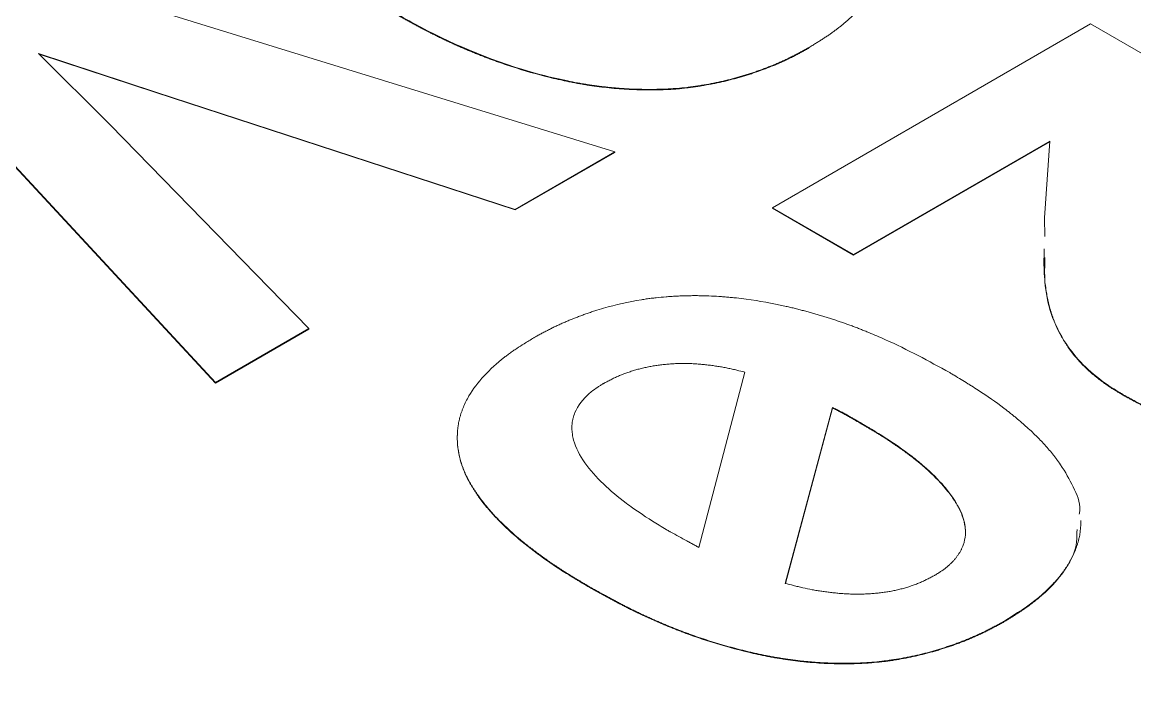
# Model space of a CAD drawing. Header units: millimetres. Extents: x -37 to 256, y 6 to 200.
# Drawn here: x 213.837 to 215.161, y 198.401 to 199.194 of the extents above; entities that cross this region are included whole.
import ezdxf

# ---------------------------------------------------------------- set-up
doc = ezdxf.new("R2010")
doc.units = ezdxf.units.MM

msp = doc.modelspace()

# ---------------------------------------------------------------- linework, layer by layer
at = {"color": 7, "linetype": 'Continuous', "lineweight": 15}
for p, q in [((213.8175, 199.263), (214.5419, 199.0395)), ((214.7295, 198.9731), (215.108, 199.1916)), ((215.108, 199.1916), (215.1857, 199.1468)), ((214.0667, 198.7651), (213.679, 199.1831)), ((214.0667, 198.7645), (213.679, 199.1825)), ((213.9956, 199.1105), (213.8559, 199.1565)), ((213.8559, 199.1565), (213.9411, 199.0718)), ((213.9956, 199.1099), (213.8568, 199.1556)), ((214.7731, 199.1637), (214.7731, 199.1631)), ((214.4233, 198.9711), (213.9956, 199.1105)), ((213.9956, 199.1099), (213.9956, 199.1105)), ((214.4233, 198.9704), (213.9956, 199.1099)), ((213.9411, 199.0718), (214.1779, 198.8294)), ((215.0597, 199.0521), (214.8261, 198.9173)), ((215.0597, 199.0515), (214.8261, 198.9167)), ((215.0534, 198.9612), (215.0597, 199.0521)), ((214.5419, 199.0395), (214.4233, 198.9711)), ((214.5419, 199.0389), (214.4233, 198.9704)), ((214.5419, 199.0389), (214.5419, 199.0395)), ((214.4233, 198.9704), (214.4233, 198.9711)), ((214.8261, 198.9173), (214.7295, 198.9731)), ((214.7295, 198.9731), (214.7295, 198.9725)), ((214.8261, 198.9167), (214.7295, 198.9725)), ((215.0535, 198.9388), (215.0534, 198.9612)), ((214.8261, 198.9167), (214.8261, 198.9173)), ((214.1779, 198.8294), (214.0667, 198.7651)), ((214.1779, 198.8288), (214.0667, 198.7645)), ((214.1779, 198.8288), (214.1779, 198.8294)), ((214.6967, 198.7775), (214.6417, 198.569)), ((214.0667, 198.7651), (214.0667, 198.7645)), ((214.5281, 198.7638), (214.5281, 198.7632)), ((214.7447, 198.5262), (214.8011, 198.7354)), ((214.7449, 198.5261), (214.8011, 198.7348)), ((214.8011, 198.7348), (214.8011, 198.7354)), ((214.5105, 198.5223), (214.5105, 198.5229)), ((215.005, 198.4811), (215.005, 198.4805))]:
    msp.add_line(p, q, dxfattribs=at)
for points, knots in [([(215.1016, 200.2049), (214.9741, 200.2005), (214.7798, 200.1938), (214.4849, 200.1489), (214.2129, 200.0912), (213.9106, 199.9971), (213.6224, 199.8746), (213.3567, 199.7221), (213.1247, 199.5413), (212.9331, 199.3331), (212.7966, 199.0969), (212.723, 198.8963), (212.7257, 198.7766), (212.7264, 198.7466)], [0, 0, 0, 0, 0.104885, 0.159817, 0.250038, 0.342087, 0.43934, 0.539328, 0.641473, 0.745565, 0.852112, 0.962807, 1, 1, 1, 1]), ([(213.5888, 197.9083), (213.4467, 198.0053), (213.1563, 198.2034), (212.9293, 198.5794), (212.892, 198.9731), (213.0534, 199.3512), (213.3921, 199.688), (213.8925, 199.9563), (214.5081, 200.1358), (214.9555, 200.162), (215.1743, 200.1747)], [0, 0, 0, 0, 0.122291, 0.25, 0.377709, 0.5, 0.622291, 0.75, 0.877709, 1, 1, 1, 1]), ([(214.7085, 199.4594), (214.7089, 199.4592), (214.7106, 199.4582), (214.7179, 199.4538), (214.747, 199.4363), (214.8062, 199.3947), (214.849, 199.3452), (214.866, 199.2931), (214.8656, 199.2695), (214.8586, 199.2504), (214.8578, 199.2482), (214.8567, 199.2455), (214.8557, 199.2434), (214.8547, 199.2413), (214.8537, 199.2391), (214.8526, 199.237), (214.8511, 199.2344), (214.8499, 199.2323), (214.8486, 199.2302), (214.8473, 199.2281), (214.846, 199.2261), (214.8442, 199.2235), (214.8427, 199.2215), (214.8408, 199.2189), (214.8392, 199.2169), (214.8376, 199.2149), (214.8359, 199.213), (214.8341, 199.211), (214.8319, 199.2085), (214.8301, 199.2066), (214.8277, 199.2042), (214.8258, 199.2023), (214.8233, 199.1999), (214.8213, 199.1981), (214.8187, 199.1957), (214.8166, 199.1939), (214.8139, 199.1916), (214.8117, 199.1898), (214.8089, 199.1876), (214.8066, 199.1858), (214.8037, 199.1836), (214.8013, 199.1819), (214.7983, 199.1797), (214.7958, 199.178), (214.7927, 199.176), (214.7895, 199.1739), (214.7863, 199.1718), (214.7831, 199.1698), (214.7805, 199.1682), (214.7769, 199.166), (214.7747, 199.1646), (214.7731, 199.1637)], [0, 0, 0, 0, 0.002575, 0.012876, 0.05408, 0.21932, 0.493122, 0.532568, 0.692465, 0.697393, 0.707247, 0.712175, 0.722029, 0.726957, 0.731884, 0.741739, 0.746666, 0.756521, 0.761448, 0.766375, 0.77623, 0.781158, 0.791013, 0.79594, 0.805795, 0.810722, 0.815649, 0.825504, 0.830431, 0.840286, 0.845213, 0.855068, 0.859995, 0.86985, 0.874777, 0.884632, 0.889559, 0.899414, 0.904341, 0.914196, 0.919123, 0.928978, 0.933905, 0.94376, 0.948687, 0.958542, 0.968397, 0.973324, 0.983178, 0.988105, 1, 1, 1, 1]), ([(214.7731, 199.1637), (214.7727, 199.1635), (214.7709, 199.1625), (214.7684, 199.1611), (214.7655, 199.1595), (214.7626, 199.1579), (214.7596, 199.1564), (214.7566, 199.1548), (214.7537, 199.1533), (214.7506, 199.1518), (214.7476, 199.1503), (214.7445, 199.1488), (214.7413, 199.1474), (214.7382, 199.146), (214.7358, 199.1449), (214.7326, 199.1436), (214.7293, 199.1422), (214.726, 199.1409), (214.7227, 199.1396), (214.7194, 199.1383), (214.716, 199.1371), (214.7134, 199.1362), (214.71, 199.135), (214.7066, 199.1338), (214.7031, 199.1327), (214.6996, 199.1316), (214.6952, 199.1302), (214.6898, 199.1286), (214.6826, 199.1266), (214.6753, 199.1247), (214.6679, 199.123), (214.6623, 199.1218), (214.6547, 199.1203), (214.6471, 199.1189), (214.6393, 199.1177), (214.6335, 199.1169), (214.6257, 199.1159), (214.6178, 199.1151), (214.6099, 199.1146), (214.6039, 199.1142), (214.5959, 199.1139), (214.5889, 199.1138), (214.5829, 199.1137), (214.5799, 199.1137), (214.5759, 199.1138), (214.5719, 199.1139), (214.5679, 199.114), (214.5649, 199.1141), (214.5609, 199.1142), (214.5569, 199.1144), (214.553, 199.1147), (214.549, 199.115), (214.545, 199.1153), (214.5411, 199.1156), (214.5371, 199.116), (214.5332, 199.1164), (214.5293, 199.1168), (214.5253, 199.1173), (214.5214, 199.1178), (214.5166, 199.1185), (214.5127, 199.119), (214.5088, 199.1196), (214.505, 199.1202), (214.5011, 199.1209), (214.4944, 199.1221), (214.4745, 199.126), (214.4039, 199.1435), (214.3356, 199.1735), (214.2868, 199.2009), (214.2786, 199.2054)], [0, 0, 0, 0, 0.00265, 0.013252, 0.018553, 0.023854, 0.034456, 0.039757, 0.045059, 0.055661, 0.060962, 0.066263, 0.076866, 0.082167, 0.087468, 0.092769, 0.103371, 0.108672, 0.113973, 0.124576, 0.129877, 0.135178, 0.140479, 0.151081, 0.156382, 0.161683, 0.172286, 0.182888, 0.193491, 0.2147, 0.225303, 0.235906, 0.246508, 0.267718, 0.278321, 0.288924, 0.299527, 0.320739, 0.331342, 0.341945, 0.352548, 0.373758, 0.379059, 0.38436, 0.389661, 0.400263, 0.405565, 0.410866, 0.416167, 0.426769, 0.43207, 0.437371, 0.447974, 0.453275, 0.458576, 0.469179, 0.47448, 0.479781, 0.490383, 0.495684, 0.506287, 0.511588, 0.516889, 0.527491, 0.532792, 0.554, 0.638971, 0.939448, 1, 1, 1, 1]), ([(214.7731, 199.1631), (214.7727, 199.1629), (214.7709, 199.1619), (214.7684, 199.1605), (214.7655, 199.1589), (214.7626, 199.1573), (214.7596, 199.1557), (214.7566, 199.1542), (214.7537, 199.1527), (214.7506, 199.1511), (214.7476, 199.1497), (214.7445, 199.1482), (214.7413, 199.1468), (214.7382, 199.1454), (214.7358, 199.1443), (214.7326, 199.1429), (214.7236, 199.1393), (214.7135, 199.1355), (214.7039, 199.1323), (214.6996, 199.1309), (214.6952, 199.1296), (214.6898, 199.128), (214.6826, 199.126), (214.6753, 199.1241), (214.6679, 199.1224), (214.6623, 199.1212), (214.6547, 199.1197), (214.647, 199.1183), (214.6393, 199.1171), (214.6335, 199.1163), (214.6257, 199.1153), (214.6178, 199.1145), (214.6098, 199.1139), (214.6039, 199.1136), (214.5959, 199.1133), (214.5889, 199.1131), (214.5829, 199.1131), (214.5789, 199.1131), (214.5679, 199.1133), (214.5559, 199.1138), (214.545, 199.1147), (214.541, 199.115), (214.5351, 199.1156), (214.5282, 199.1163), (214.5214, 199.1172), (214.5165, 199.1179), (214.5126, 199.1184), (214.5088, 199.119), (214.5049, 199.1196), (214.5011, 199.1203), (214.4963, 199.1211), (214.4925, 199.1219), (214.4878, 199.1228), (214.484, 199.1236), (214.4774, 199.125), (214.4579, 199.1294), (214.4379, 199.1349), (214.4204, 199.1405), (214.416, 199.1419), (214.4117, 199.1434), (214.4074, 199.1448), (214.4023, 199.1466), (214.3981, 199.1482), (214.3938, 199.1497), (214.3897, 199.1513), (214.3847, 199.1532), (214.3797, 199.1552), (214.3756, 199.1568), (214.3715, 199.1585), (214.3675, 199.1602), (214.3626, 199.1622), (214.3578, 199.1643), (214.3531, 199.1664), (214.3484, 199.1686), (214.3437, 199.1707), (214.339, 199.1729), (214.3344, 199.1751), (214.3299, 199.1774), (214.3253, 199.1796), (214.3208, 199.1819), (214.3163, 199.1842), (214.3119, 199.1866), (214.3075, 199.1889), (214.3031, 199.1913), (214.2987, 199.1937), (214.2944, 199.196), (214.2901, 199.1984), (214.2848, 199.2014), (214.281, 199.2035), (214.2786, 199.2048)], [0, 0, 0, 0, 0.002648, 0.013238, 0.018533, 0.023828, 0.034418, 0.039713, 0.045009, 0.055599, 0.060894, 0.066189, 0.07678, 0.082075, 0.087371, 0.092666, 0.103256, 0.14565, 0.15624, 0.161536, 0.172126, 0.182717, 0.193308, 0.214494, 0.225084, 0.235675, 0.246266, 0.267453, 0.278044, 0.288635, 0.299226, 0.320415, 0.331006, 0.341597, 0.352188, 0.373375, 0.37867, 0.383965, 0.394556, 0.43696, 0.447551, 0.452846, 0.458141, 0.479326, 0.489917, 0.495212, 0.505803, 0.511098, 0.516393, 0.526984, 0.532279, 0.542869, 0.548165, 0.558755, 0.56405, 0.585233, 0.670071, 0.680662, 0.691252, 0.696547, 0.707138, 0.717728, 0.728318, 0.733614, 0.744204, 0.754794, 0.765385, 0.775975, 0.78127, 0.79186, 0.802451, 0.813041, 0.823631, 0.834222, 0.844812, 0.855402, 0.865993, 0.876583, 0.887173, 0.897763, 0.908354, 0.918944, 0.929534, 0.940124, 0.950715, 0.961305, 0.971895, 0.982485, 1, 1, 1, 1]), ([(215.1469, 198.7501), (215.1466, 198.7503), (215.1448, 198.7513), (215.1417, 198.7532), (215.1376, 198.7557), (215.1335, 198.7582), (215.1295, 198.7608), (215.1257, 198.7635), (215.122, 198.7662), (215.1183, 198.7689), (215.1148, 198.7717), (215.1113, 198.7746), (215.1085, 198.7769), (215.1057, 198.7793), (215.103, 198.7818), (215.1, 198.7848), (215.0971, 198.7878), (215.0947, 198.7904), (215.0925, 198.7929), (215.0902, 198.7955), (215.0877, 198.7986), (215.0856, 198.8013), (215.0836, 198.8039), (215.0817, 198.8066), (215.0795, 198.8098), (215.0774, 198.8131), (215.0755, 198.8163), (215.0739, 198.8191), (215.0724, 198.8218), (215.071, 198.8246), (215.0693, 198.8279), (215.0678, 198.8313), (215.0663, 198.8346), (215.0649, 198.838), (215.0636, 198.8414), (215.0625, 198.8442), (215.0616, 198.847), (215.0607, 198.8499), (215.0597, 198.8533), (215.0588, 198.8567), (215.058, 198.8601), (215.0573, 198.8636), (215.0565, 198.867), (215.0556, 198.8716), (215.0535, 198.8843), (215.0522, 198.9021), (215.0527, 198.9177), (215.0529, 198.924)], [0, 0, 0, 0, 0.004609, 0.023047, 0.041484, 0.059922, 0.078361, 0.0968, 0.115238, 0.133676, 0.152114, 0.170552, 0.18899, 0.198209, 0.216648, 0.235087, 0.253526, 0.271964, 0.281183, 0.299621, 0.318059, 0.336497, 0.345715, 0.364153, 0.382592, 0.40103, 0.419468, 0.437906, 0.447125, 0.465563, 0.484, 0.502438, 0.520876, 0.539313, 0.557751, 0.576189, 0.585408, 0.603846, 0.622284, 0.640721, 0.659159, 0.677596, 0.696034, 0.714471, 0.751347, 0.898975, 1, 1, 1, 1]), ([(215.1469, 198.7507), (215.1466, 198.7509), (215.1448, 198.7519), (215.1375, 198.7562), (215.1099, 198.7739), (215.069, 198.8164), (215.0525, 198.8693), (215.0534, 198.9041), (215.0537, 198.9137)], [0, 0, 0, 0, 0.0049089, 0.0245444, 0.1031411, 0.4084825, 0.8361559, 1, 1, 1, 1]), ([(214.4454, 198.8184), (214.4458, 198.8186), (214.4476, 198.8196), (214.4501, 198.821), (214.453, 198.8226), (214.4559, 198.8241), (214.4589, 198.8257), (214.4619, 198.8272), (214.4648, 198.8288), (214.4679, 198.8303), (214.4709, 198.8318), (214.474, 198.8332), (214.4772, 198.8347), (214.4803, 198.8361), (214.4827, 198.8371), (214.486, 198.8385), (214.4892, 198.8398), (214.4925, 198.8411), (214.4958, 198.8424), (214.4991, 198.8437), (214.5025, 198.845), (214.505, 198.8459), (214.5084, 198.8471), (214.5119, 198.8483), (214.5153, 198.8495), (214.5206, 198.8512), (214.5392, 198.8568), (214.5599, 198.8616), (214.5793, 198.8645), (214.5852, 198.8653), (214.593, 198.8662), (214.6009, 198.8669), (214.6088, 198.8675), (214.6148, 198.8679), (214.6228, 198.8682), (214.6298, 198.8684), (214.6368, 198.8685), (214.6478, 198.8684), (214.6598, 198.868), (214.6707, 198.8672), (214.6747, 198.8668), (214.6786, 198.8665), (214.6826, 198.8661), (214.6895, 198.8654), (214.7101, 198.8629), (214.7303, 198.8593), (214.748, 198.8552), (214.7517, 198.8544), (214.7563, 198.8532), (214.76, 198.8523), (214.7645, 198.8511), (214.7691, 198.8499), (214.7736, 198.8487), (214.7781, 198.8475), (214.7817, 198.8464), (214.7861, 198.8451), (214.7906, 198.8438), (214.795, 198.8424), (214.7994, 198.841), (214.8037, 198.8396), (214.808, 198.8381), (214.8123, 198.8367), (214.8166, 198.8352), (214.8217, 198.8333), (214.8259, 198.8318), (214.8301, 198.8302), (214.8342, 198.8286), (214.8392, 198.8266), (214.849, 198.8227), (214.8847, 198.8074), (214.9155, 198.7906), (214.9404, 198.7769)], [0, 0, 0, 0, 0.002646, 0.01323, 0.018521, 0.023813, 0.034397, 0.039689, 0.044981, 0.055565, 0.060857, 0.066149, 0.076733, 0.082025, 0.087317, 0.092608, 0.103192, 0.108484, 0.113776, 0.12436, 0.129652, 0.134944, 0.140236, 0.15082, 0.156112, 0.161404, 0.182576, 0.267606, 0.278191, 0.288776, 0.29936, 0.320533, 0.331118, 0.341702, 0.352286, 0.37346, 0.378752, 0.389336, 0.431722, 0.442306, 0.447598, 0.45289, 0.463474, 0.468766, 0.489937, 0.574836, 0.580128, 0.590712, 0.596004, 0.606587, 0.611879, 0.622463, 0.633047, 0.638339, 0.648923, 0.654214, 0.664798, 0.675382, 0.680674, 0.691258, 0.701842, 0.707134, 0.717717, 0.728301, 0.738885, 0.744177, 0.754761, 0.765344, 0.775928, 0.818272, 1, 1, 1, 1]), ([(217.5148, 198.8236), (217.4926, 198.6973), (217.4473, 198.439), (217.1363, 198.0837), (216.6716, 197.7948), (216.0882, 197.5992), (215.4332, 197.5061), (214.7512, 197.5276), (214.0999, 197.6586), (213.7567, 197.8263), (213.5888, 197.9083)], [0, 0, 0, 0, 0.1222914, 0.25, 0.3777086, 0.5, 0.6222914, 0.75, 0.8777086, 1, 1, 1, 1]), ([(214.5105, 198.5229), (214.5101, 198.5231), (214.5084, 198.5241), (214.5052, 198.526), (214.5011, 198.5285), (214.4969, 198.531), (214.4927, 198.5335), (214.4886, 198.536), (214.4845, 198.5385), (214.4805, 198.5411), (214.4765, 198.5437), (214.4725, 198.5463), (214.4686, 198.5489), (214.4647, 198.5515), (214.4609, 198.5542), (214.4572, 198.5569), (214.454, 198.5592), (214.4509, 198.5614), (214.4479, 198.5637), (214.4442, 198.5665), (214.4406, 198.5692), (214.4359, 198.5729), (214.4231, 198.5833), (214.4112, 198.594), (214.4019, 198.6036), (214.3995, 198.6061), (214.3943, 198.6117), (214.3894, 198.6174), (214.3848, 198.6232), (214.3832, 198.6253), (214.3812, 198.628), (214.3797, 198.6301), (214.3778, 198.6328), (214.3764, 198.6349), (214.3746, 198.6376), (214.3732, 198.6398), (214.3716, 198.6425), (214.3703, 198.6447), (214.3687, 198.6474), (214.3675, 198.6496), (214.3661, 198.6524), (214.365, 198.6546), (214.3637, 198.6574), (214.3627, 198.6597), (214.3618, 198.6619), (214.361, 198.6642), (214.3595, 198.6681), (214.3557, 198.6807), (214.3541, 198.6934), (214.3545, 198.7044), (214.3546, 198.7067), (214.3548, 198.709), (214.3551, 198.7113), (214.3554, 198.7136), (214.3558, 198.7159), (214.3562, 198.7182), (214.3567, 198.7205), (214.3573, 198.7228), (214.3579, 198.7251), (214.3585, 198.7274), (214.3593, 198.7297), (214.3603, 198.7325), (214.3629, 198.7392), (214.3739, 198.7615), (214.3937, 198.7824), (214.4138, 198.7977), (214.4172, 198.8002), (214.42, 198.8022), (214.4229, 198.8042), (214.4272, 198.8071), (214.4347, 198.8118), (214.4416, 198.816), (214.4454, 198.8184)], [0, 0, 0, 0, 0.002572, 0.01286, 0.023148, 0.033436, 0.043724, 0.054011, 0.064299, 0.074587, 0.084875, 0.095163, 0.105451, 0.115739, 0.126027, 0.136315, 0.146603, 0.151747, 0.162035, 0.172323, 0.182611, 0.192899, 0.213476, 0.295864, 0.306152, 0.311296, 0.321584, 0.362751, 0.367895, 0.378183, 0.383327, 0.393615, 0.398759, 0.409047, 0.414191, 0.424479, 0.429623, 0.439911, 0.445055, 0.455344, 0.460488, 0.470776, 0.47592, 0.486208, 0.491352, 0.496496, 0.506785, 0.527365, 0.609936, 0.620225, 0.625369, 0.630513, 0.640801, 0.645945, 0.651089, 0.661378, 0.666522, 0.671666, 0.681955, 0.687099, 0.692243, 0.702531, 0.71282, 0.754014, 0.908537, 0.919929, 0.925625, 0.937017, 0.942713, 0.948408, 0.971194, 1, 1, 1, 1]), ([(214.5281, 198.7638), (214.5285, 198.764), (214.5303, 198.765), (214.5336, 198.7667), (214.5381, 198.769), (214.5427, 198.7713), (214.5475, 198.7734), (214.5524, 198.7754), (214.5575, 198.7772), (214.5627, 198.7789), (214.5671, 198.7802), (214.5717, 198.7815), (214.5763, 198.7826), (214.5819, 198.7838), (214.5867, 198.7847), (214.5915, 198.7855), (214.5964, 198.7861), (214.6022, 198.7868), (214.6082, 198.7873), (214.6132, 198.7876), (214.6181, 198.7878), (214.6231, 198.7879), (214.6291, 198.7878), (214.6351, 198.7876), (214.6411, 198.7872), (214.647, 198.7866), (214.6529, 198.786), (214.6588, 198.7852), (214.6646, 198.7844), (214.6704, 198.7834), (214.676, 198.7823), (214.6817, 198.7811), (214.6886, 198.7795), (214.6936, 198.7783), (214.6967, 198.7775)], [0, 0, 0, 0, 0.008203, 0.041018, 0.073833, 0.106651, 0.139473, 0.172296, 0.205119, 0.237942, 0.270765, 0.287173, 0.319995, 0.352818, 0.38564, 0.402048, 0.434871, 0.467693, 0.500516, 0.533339, 0.549747, 0.582572, 0.615397, 0.64822, 0.681041, 0.71386, 0.746678, 0.779496, 0.812315, 0.845134, 0.877954, 0.910771, 0.943587, 1, 1, 1, 1]), ([(214.9404, 198.7769), (214.9408, 198.7767), (214.9425, 198.7756), (214.9498, 198.7713), (214.9581, 198.7663), (214.9676, 198.7603), (214.9824, 198.7509), (214.9965, 198.7412), (215.0085, 198.7319), (215.012, 198.7291), (215.0155, 198.7263), (215.019, 198.7235), (215.0224, 198.7206), (215.0252, 198.7182), (215.028, 198.7158), (215.034, 198.7105), (215.0404, 198.7046), (215.0464, 198.6986), (215.0488, 198.6961), (215.0512, 198.6936), (215.0564, 198.688), (215.0612, 198.6823), (215.0657, 198.6765), (215.0685, 198.6728), (215.077, 198.661), (215.0874, 198.6412), (215.0968, 198.6212), (215.0948, 198.6102), (215.0945, 198.6085)], [0, 0, 0, 0, 0.004443, 0.022213, 0.093294, 0.111065, 0.146606, 0.28887, 0.30664, 0.324411, 0.342181, 0.359951, 0.377722, 0.395492, 0.404377, 0.422148, 0.493245, 0.511016, 0.528786, 0.537671, 0.555442, 0.62655, 0.635435, 0.653206, 0.68875, 0.831171, 0.973792, 1, 1, 1, 1]), ([(214.6084, 198.5873), (214.608, 198.5875), (214.6063, 198.5885), (214.6017, 198.5912), (214.5864, 198.6003), (214.5705, 198.6107), (214.548, 198.627), (214.5183, 198.6519), (214.4971, 198.6793), (214.4919, 198.7), (214.4907, 198.7065), (214.4905, 198.7126), (214.4912, 198.7186), (214.4916, 198.7207), (214.4925, 198.7245), (214.4963, 198.7355), (214.5041, 198.7461), (214.5155, 198.7555), (214.5198, 198.7586), (214.5248, 198.7618), (214.527, 198.7631), (214.5281, 198.7638)], [0, 0, 0, 0, 0.004273, 0.021365, 0.05555, 0.192406, 0.226593, 0.363568, 0.640923, 0.657087, 0.673252, 0.738075, 0.746157, 0.762324, 0.770405, 0.802764, 0.927195, 0.936247, 0.972501, 0.986249, 1, 1, 1, 1]), ([(215.491, 198.7617), (215.4907, 198.7615), (215.4889, 198.7605), (215.4842, 198.7579), (215.4784, 198.7547), (215.4725, 198.7516), (215.468, 198.7493), (215.4634, 198.7471), (215.4572, 198.7442), (215.4509, 198.7413), (215.4444, 198.7386), (215.4396, 198.7366), (215.4346, 198.7346), (215.4296, 198.7327), (215.4245, 198.7309), (215.4194, 198.7291), (215.4142, 198.7273), (215.409, 198.7256), (215.4037, 198.724), (215.3983, 198.7225), (215.3929, 198.721), (215.3874, 198.7196), (215.3818, 198.7182), (215.3763, 198.717), (215.3706, 198.7158), (215.3649, 198.7147), (215.3592, 198.7137), (215.3534, 198.7128), (215.3475, 198.712), (215.3417, 198.7113), (215.3358, 198.7107), (215.3298, 198.7102), (215.3249, 198.7098), (215.3199, 198.7095), (215.3149, 198.7093), (215.3089, 198.7092), (215.3029, 198.7092), (215.2969, 198.7092), (215.2919, 198.7094), (215.2869, 198.7096), (215.2819, 198.7099), (215.276, 198.7103), (215.2701, 198.7109), (215.2642, 198.7116), (215.2583, 198.7124), (215.2525, 198.7132), (215.2477, 198.7141), (215.243, 198.7149), (215.2383, 198.7159), (215.2326, 198.7171), (215.2271, 198.7184), (215.2216, 198.7198), (215.2161, 198.7212), (215.2108, 198.7228), (215.2055, 198.7244), (215.2003, 198.7262), (215.1952, 198.728), (215.1902, 198.7299), (215.1852, 198.7319), (215.1755, 198.7359), (215.1624, 198.742), (215.1518, 198.7479), (215.1469, 198.7507)], [0, 0, 0, 0, 0.003838, 0.019189, 0.049892, 0.065244, 0.080596, 0.095948, 0.111299, 0.142006, 0.157357, 0.172709, 0.188061, 0.203413, 0.218764, 0.234116, 0.249468, 0.26482, 0.280172, 0.295524, 0.310876, 0.326228, 0.341581, 0.356933, 0.372285, 0.387638, 0.40299, 0.418343, 0.433696, 0.449049, 0.464401, 0.479754, 0.495107, 0.502783, 0.518136, 0.533489, 0.548842, 0.564195, 0.579548, 0.587224, 0.602577, 0.61793, 0.633283, 0.648637, 0.66399, 0.679343, 0.694695, 0.702371, 0.717723, 0.733076, 0.748428, 0.763781, 0.779134, 0.794487, 0.80984, 0.825193, 0.840545, 0.855897, 0.871249, 0.886601, 0.948083, 1, 1, 1, 1]), ([(215.491, 198.7611), (215.4907, 198.7609), (215.4889, 198.7599), (215.4842, 198.7573), (215.4784, 198.7541), (215.4725, 198.751), (215.468, 198.7487), (215.4619, 198.7457), (215.4447, 198.7378), (215.4264, 198.7306), (215.4071, 198.7244), (215.3874, 198.7186), (215.3666, 198.714), (215.3471, 198.7113), (215.3353, 198.7099), (215.3234, 198.709), (215.3114, 198.7086), (215.3034, 198.7085), (215.2812, 198.7088), (215.2592, 198.7112), (215.2401, 198.7149), (215.2344, 198.7161), (215.227, 198.7178), (215.2067, 198.7229), (215.1868, 198.7302), (215.1703, 198.7377), (215.1639, 198.7408), (215.159, 198.7434), (215.153, 198.7467), (215.1494, 198.7487), (215.1469, 198.7501)], [0, 0, 0, 0, 0.003841, 0.019206, 0.049936, 0.065302, 0.080667, 0.096032, 0.126767, 0.249967, 0.265333, 0.296069, 0.419566, 0.434933, 0.450299, 0.51187, 0.527236, 0.542603, 0.573346, 0.697319, 0.712685, 0.728051, 0.743417, 0.774158, 0.897848, 0.923299, 0.936023, 0.961473, 0.974196, 1, 1, 1, 1]), ([(214.8011, 198.7354), (214.8015, 198.7352), (214.8034, 198.7343), (214.8068, 198.7326), (214.8113, 198.7303), (214.8157, 198.728), (214.82, 198.7255), (214.8242, 198.7231), (214.8294, 198.72), (214.8333, 198.7178), (214.8357, 198.7164)], [0, 0, 0, 0, 0.0314193, 0.1570979, 0.2827843, 0.4084723, 0.5341557, 0.6598345, 0.7855119, 1, 1, 1, 1]), ([(214.8011, 198.7348), (214.8015, 198.7346), (214.8034, 198.7337), (214.8068, 198.732), (214.8113, 198.7297), (214.8157, 198.7273), (214.82, 198.7249), (214.8242, 198.7225), (214.8294, 198.7194), (214.8333, 198.7172), (214.8357, 198.7158)], [0, 0, 0, 0, 0.0314193, 0.1570979, 0.2827843, 0.4084723, 0.5341557, 0.6598345, 0.7855119, 1, 1, 1, 1]), ([(214.8357, 198.7164), (214.836, 198.7162), (214.8378, 198.7152), (214.8402, 198.7138), (214.8437, 198.7117), (214.8486, 198.7088), (214.8638, 198.6996), (214.8783, 198.69), (214.89, 198.6814), (214.8924, 198.6795), (214.8943, 198.6782), (214.8967, 198.6763), (214.8996, 198.674), (214.9043, 198.6702), (214.9167, 198.6597), (214.9309, 198.6457), (214.9506, 198.6206), (214.959, 198.6018), (214.9592, 198.5865), (214.959, 198.581), (214.9577, 198.5749), (214.9555, 198.5694), (214.9544, 198.567), (214.9534, 198.565), (214.952, 198.5626), (214.9505, 198.5603), (214.9488, 198.5579), (214.947, 198.5556), (214.9455, 198.5538), (214.9434, 198.5516), (214.9416, 198.5498), (214.9393, 198.5477), (214.9374, 198.546), (214.9348, 198.5439), (214.9321, 198.5419), (214.9292, 198.54), (214.9261, 198.538), (214.9241, 198.5368), (214.9227, 198.5359)], [0, 0, 0, 0, 0.004167, 0.020837, 0.029171, 0.045841, 0.07918, 0.212653, 0.229322, 0.237657, 0.245992, 0.254326, 0.270996, 0.287666, 0.321007, 0.454626, 0.52134, 0.719405, 0.726715, 0.741338, 0.800022, 0.814646, 0.821956, 0.83658, 0.843891, 0.858515, 0.873139, 0.88045, 0.895074, 0.902385, 0.917009, 0.924319, 0.938944, 0.946255, 0.960881, 0.975504, 0.982815, 1, 1, 1, 1]), ([(214.8357, 198.7158), (214.836, 198.7156), (214.8378, 198.7146), (214.8402, 198.7132), (214.8437, 198.7111), (214.8465, 198.7094), (214.85, 198.7074), (214.8528, 198.7057), (214.8562, 198.7036), (214.8589, 198.7019), (214.8616, 198.7002), (214.8643, 198.6985), (214.867, 198.6968), (214.8696, 198.695), (214.8722, 198.6933), (214.8748, 198.6915), (214.8781, 198.6893), (214.8806, 198.6875), (214.8831, 198.6858), (214.885, 198.6844), (214.8875, 198.6826), (214.8918, 198.6794), (214.9051, 198.6693), (214.9173, 198.6586), (214.927, 198.6485), (214.9299, 198.6455), (214.9326, 198.6424), (214.9352, 198.6393), (214.9378, 198.6361), (214.9402, 198.633), (214.9426, 198.6298), (214.9449, 198.6266), (214.947, 198.6234), (214.949, 198.6201), (214.9508, 198.6168), (214.9525, 198.6135), (214.954, 198.6101), (214.9567, 198.6034), (214.9584, 198.5965), (214.9591, 198.5903), (214.9591, 198.5887), (214.9591, 198.5883)], [0, 0, 0, 0, 0.005799, 0.028993, 0.040591, 0.063785, 0.075382, 0.098577, 0.110175, 0.133369, 0.144967, 0.156564, 0.179759, 0.191356, 0.202954, 0.226149, 0.237746, 0.260941, 0.272538, 0.284136, 0.295733, 0.318928, 0.36532, 0.551161, 0.574357, 0.597552, 0.620748, 0.643943, 0.667138, 0.690334, 0.713529, 0.736725, 0.759921, 0.783118, 0.806315, 0.829512, 0.852709, 0.875906, 0.968887, 0.992085, 1, 1, 1, 1]), ([(214.5105, 198.5223), (214.5101, 198.5225), (214.5084, 198.5235), (214.5052, 198.5254), (214.5011, 198.5279), (214.4969, 198.5304), (214.4927, 198.5329), (214.4845, 198.5379), (214.4563, 198.5559), (214.4308, 198.5754), (214.4118, 198.5932), (214.4093, 198.5956), (214.4067, 198.5981), (214.4042, 198.6006), (214.4018, 198.6031), (214.3994, 198.6057), (214.3975, 198.6077), (214.3952, 198.6103), (214.3929, 198.6128), (214.3907, 198.6154), (214.3885, 198.618), (214.3868, 198.6201), (214.3847, 198.6227), (214.3831, 198.6248), (214.3811, 198.6275), (214.3796, 198.6296), (214.3777, 198.6323), (214.3763, 198.6345), (214.3745, 198.6372), (214.3731, 198.6393), (214.3715, 198.642), (214.3679, 198.6481), (214.3645, 198.6547), (214.362, 198.6609), (214.3609, 198.6637), (214.3601, 198.666), (214.3593, 198.6682), (214.3586, 198.6705), (214.358, 198.6728), (214.3573, 198.6757), (214.3567, 198.6779), (214.3563, 198.6802), (214.3558, 198.6825), (214.3555, 198.6848), (214.3551, 198.6877), (214.3548, 198.69), (214.3546, 198.6923), (214.3545, 198.6946), (214.3544, 198.6969), (214.3544, 198.6993), (214.3544, 198.7014), (214.3545, 198.7029), (214.3545, 198.7039)], [0, 0, 0, 0, 0.004157, 0.020787, 0.037417, 0.054047, 0.070677, 0.087307, 0.153837, 0.420648, 0.437278, 0.453908, 0.462223, 0.478853, 0.495483, 0.503798, 0.520429, 0.528743, 0.545374, 0.562004, 0.570319, 0.586949, 0.595264, 0.611894, 0.620209, 0.63684, 0.645155, 0.661785, 0.6701, 0.68673, 0.695045, 0.711675, 0.778237, 0.794868, 0.803183, 0.819813, 0.828129, 0.836444, 0.853074, 0.861389, 0.87802, 0.886335, 0.89465, 0.911281, 0.919596, 0.936226, 0.944541, 0.952856, 0.969487, 0.977802, 0.986117, 1, 1, 1, 1]), ([(215.0963, 198.6011), (215.0963, 198.6011), (215.0964, 198.6005), (215.0964, 198.5994), (215.0964, 198.5971), (215.0963, 198.5948), (215.0962, 198.5925), (215.096, 198.5901), (215.0957, 198.5878), (215.0954, 198.5855), (215.095, 198.5832), (215.0946, 198.5809), (215.094, 198.5787), (215.0935, 198.5764), (215.0928, 198.5741), (215.0921, 198.5718), (215.0913, 198.5696), (215.0905, 198.5673), (215.0894, 198.5645), (215.0868, 198.5583), (215.0834, 198.5517), (215.0797, 198.5457), (215.0772, 198.5419), (215.0692, 198.5306), (215.0589, 198.5199), (215.0484, 198.5107), (215.0462, 198.5088), (215.0433, 198.5065), (215.041, 198.5046), (215.038, 198.5023), (215.0355, 198.5005), (215.0331, 198.4986), (215.0305, 198.4969), (215.028, 198.4951), (215.0247, 198.4929), (215.0221, 198.4912), (215.0187, 198.489), (215.0154, 198.4869), (215.0119, 198.4848), (215.0085, 198.4826), (215.0064, 198.4814), (215.005, 198.4805)], [0, 0, 0, 0, 0.000099, 0.012897, 0.025696, 0.051295, 0.064094, 0.076892, 0.102491, 0.11529, 0.128089, 0.153688, 0.166487, 0.179286, 0.204885, 0.217683, 0.230482, 0.256081, 0.26888, 0.294478, 0.396959, 0.422558, 0.435356, 0.486563, 0.692106, 0.704905, 0.730503, 0.743302, 0.7689, 0.781699, 0.807297, 0.820096, 0.832895, 0.858493, 0.871292, 0.89689, 0.909688, 0.935286, 0.960883, 0.973682, 1, 1, 1, 1]), ([(214.6417, 198.569), (214.6414, 198.5692), (214.6396, 198.5702), (214.6364, 198.572), (214.632, 198.5744), (214.6259, 198.5778), (214.6178, 198.5819), (214.6115, 198.5855), (214.6084, 198.5873)], [0, 0, 0, 0, 0.03265, 0.163251, 0.293853, 0.424456, 0.712212, 1, 1, 1, 1]), ([(215.0919, 198.5904), (215.0919, 198.5805), (215.0919, 198.57), (215.0867, 198.5589), (215.0857, 198.5569), (215.0844, 198.5543), (215.0833, 198.5523), (215.0818, 198.5498), (215.0806, 198.5477), (215.079, 198.5452), (215.0777, 198.5433), (215.0759, 198.5408), (215.0745, 198.5388), (215.0726, 198.5364), (215.0707, 198.5339), (215.0659, 198.5282), (215.0581, 198.5199), (215.0388, 198.5024), (215.0195, 198.4903), (215.005, 198.4811)], [0, 0, 0, 0, 0.238797, 0.251741, 0.27763, 0.290574, 0.316463, 0.329407, 0.355296, 0.36824, 0.394129, 0.407073, 0.432962, 0.445906, 0.471795, 0.497684, 0.601317, 0.700059, 1, 1, 1, 1]), ([(214.9227, 198.5359), (214.9223, 198.5357), (214.9204, 198.5347), (214.9171, 198.533), (214.9126, 198.5307), (214.908, 198.5285), (214.9032, 198.5264), (214.8982, 198.5245), (214.8931, 198.5227), (214.8878, 198.521), (214.8823, 198.5196), (214.8777, 198.5184), (214.873, 198.5174), (214.8683, 198.5165), (214.8625, 198.5156), (214.8566, 198.5149), (214.8517, 198.5144), (214.8467, 198.514), (214.8418, 198.5137), (214.8358, 198.5135), (214.8298, 198.5134), (214.8238, 198.5135), (214.8178, 198.5138), (214.8118, 198.5141), (214.8059, 198.5147), (214.8, 198.5153), (214.7941, 198.516), (214.7883, 198.5168), (214.7825, 198.5177), (214.7748, 198.5191), (214.7673, 198.5207), (214.7599, 198.5224), (214.753, 198.5241), (214.7479, 198.5253), (214.7447, 198.5262)], [0, 0, 0, 0, 0.00781, 0.039048, 0.070288, 0.10153, 0.132778, 0.164026, 0.195274, 0.226522, 0.25777, 0.289018, 0.304638, 0.335885, 0.367133, 0.39838, 0.429626, 0.445246, 0.476492, 0.507738, 0.538984, 0.570229, 0.601474, 0.632718, 0.663961, 0.695203, 0.726444, 0.757685, 0.788927, 0.820168, 0.882673, 0.913913, 0.945151, 1, 1, 1, 1]), ([(215.005, 198.4811), (215.0046, 198.4809), (215.0028, 198.4799), (215.0003, 198.4785), (214.9973, 198.4769), (214.9944, 198.4754), (214.9915, 198.4738), (214.9885, 198.4723), (214.9855, 198.4707), (214.9825, 198.4692), (214.9794, 198.4677), (214.9763, 198.4663), (214.9732, 198.4648), (214.97, 198.4634), (214.9676, 198.4624), (214.9644, 198.461), (214.9612, 198.4597), (214.9579, 198.4583), (214.9546, 198.4571), (214.9512, 198.4558), (214.9478, 198.4545), (214.9453, 198.4536), (214.9419, 198.4524), (214.9384, 198.4513), (214.935, 198.4501), (214.9315, 198.449), (214.9271, 198.4476), (214.9217, 198.4461), (214.9145, 198.444), (214.9072, 198.4422), (214.8998, 198.4404), (214.8941, 198.4392), (214.8866, 198.4377), (214.8789, 198.4364), (214.8712, 198.4352), (214.8654, 198.4343), (214.8576, 198.4334), (214.8497, 198.4326), (214.8417, 198.432), (214.8357, 198.4317), (214.8278, 198.4313), (214.8208, 198.4312), (214.8148, 198.4312), (214.8118, 198.4312), (214.8078, 198.4312), (214.8038, 198.4313), (214.7998, 198.4314), (214.7968, 198.4315), (214.7928, 198.4317), (214.7888, 198.4319), (214.7848, 198.4321), (214.7809, 198.4324), (214.7769, 198.4327), (214.7729, 198.4331), (214.769, 198.4334), (214.765, 198.4338), (214.7611, 198.4343), (214.7572, 198.4347), (214.7533, 198.4352), (214.7484, 198.4359), (214.7446, 198.4365), (214.7407, 198.4371), (214.7368, 198.4377), (214.733, 198.4383), (214.7282, 198.4392), (214.7244, 198.4399), (214.7197, 198.4408), (214.7159, 198.4416), (214.7112, 198.4426), (214.7075, 198.4435), (214.7029, 198.4445), (214.6992, 198.4454), (214.6946, 198.4465), (214.6909, 198.4475), (214.6863, 198.4486), (214.6827, 198.4496), (214.6782, 198.4508), (214.6737, 198.4521), (214.6692, 198.4534), (214.6647, 198.4547), (214.6612, 198.4558), (214.6568, 198.4571), (214.6524, 198.4585), (214.6472, 198.4602), (214.6429, 198.4617), (214.6386, 198.4631), (214.6343, 198.4646), (214.6301, 198.4662), (214.6258, 198.4677), (214.6216, 198.4693), (214.6166, 198.4712), (214.6117, 198.4732), (214.6076, 198.4748), (214.6035, 198.4765), (214.5995, 198.4782), (214.5946, 198.4802), (214.5898, 198.4823), (214.5851, 198.4844), (214.5804, 198.4866), (214.5757, 198.4887), (214.571, 198.4909), (214.5664, 198.4931), (214.5618, 198.4954), (214.5573, 198.4976), (214.5528, 198.4999), (214.5483, 198.5022), (214.5439, 198.5046), (214.5395, 198.5069), (214.5351, 198.5093), (214.5307, 198.5117), (214.5264, 198.514), (214.522, 198.5164), (214.5167, 198.5194), (214.5129, 198.5215), (214.5105, 198.5229)], [0, 0, 0, 0, 0.002647, 0.013237, 0.018532, 0.023826, 0.034416, 0.039711, 0.045006, 0.055596, 0.06089, 0.066185, 0.076775, 0.08207, 0.087365, 0.09266, 0.10325, 0.108545, 0.113839, 0.124429, 0.129724, 0.135019, 0.140314, 0.150904, 0.156199, 0.161494, 0.172084, 0.182674, 0.193264, 0.214448, 0.225038, 0.235629, 0.246219, 0.267404, 0.277994, 0.288585, 0.299175, 0.320363, 0.330953, 0.341544, 0.352134, 0.373319, 0.378614, 0.383909, 0.389204, 0.399794, 0.405089, 0.410383, 0.415678, 0.426268, 0.431563, 0.436858, 0.447448, 0.452743, 0.458038, 0.468628, 0.473923, 0.479218, 0.489808, 0.495102, 0.505692, 0.510987, 0.516282, 0.526872, 0.532167, 0.542757, 0.548052, 0.558642, 0.563936, 0.574526, 0.579821, 0.590411, 0.595706, 0.606295, 0.61159, 0.62218, 0.627475, 0.638064, 0.648654, 0.653949, 0.664539, 0.669833, 0.680423, 0.691013, 0.701603, 0.706897, 0.717487, 0.728077, 0.733371, 0.743961, 0.754551, 0.76514, 0.77573, 0.781025, 0.791614, 0.802204, 0.812794, 0.823383, 0.833973, 0.844563, 0.855152, 0.865742, 0.876332, 0.886921, 0.897511, 0.9081, 0.91869, 0.929279, 0.939869, 0.950459, 0.961048, 0.971638, 0.982227, 1, 1, 1, 1]), ([(215.005, 198.4805), (215.0046, 198.4803), (215.0028, 198.4793), (215.0003, 198.4779), (214.9973, 198.4763), (214.9944, 198.4748), (214.9915, 198.4732), (214.9885, 198.4716), (214.9855, 198.4701), (214.9825, 198.4686), (214.9794, 198.4671), (214.9763, 198.4656), (214.9732, 198.4642), (214.97, 198.4628), (214.9676, 198.4618), (214.9644, 198.4604), (214.9612, 198.459), (214.9579, 198.4577), (214.9546, 198.4564), (214.9512, 198.4552), (214.9478, 198.4539), (214.9453, 198.453), (214.9419, 198.4518), (214.9384, 198.4507), (214.935, 198.4495), (214.9315, 198.4484), (214.9271, 198.447), (214.9217, 198.4454), (214.9145, 198.4434), (214.9072, 198.4416), (214.8998, 198.4398), (214.8941, 198.4386), (214.8866, 198.4371), (214.8789, 198.4357), (214.8712, 198.4345), (214.8654, 198.4337), (214.8576, 198.4328), (214.8497, 198.432), (214.8417, 198.4314), (214.8357, 198.4311), (214.8278, 198.4307), (214.8208, 198.4306), (214.8148, 198.4306), (214.8118, 198.4306), (214.8078, 198.4306), (214.7968, 198.4308), (214.7848, 198.4314), (214.7739, 198.4324), (214.769, 198.4328), (214.765, 198.4332), (214.7611, 198.4337), (214.7572, 198.4341), (214.7533, 198.4346), (214.7484, 198.4353), (214.7445, 198.4359), (214.7407, 198.4365), (214.7368, 198.4371), (214.733, 198.4377), (214.7282, 198.4386), (214.7244, 198.4393), (214.7197, 198.4402), (214.7159, 198.441), (214.7093, 198.4424), (214.6898, 198.4469), (214.6698, 198.4524), (214.6523, 198.4579), (214.6471, 198.4596), (214.6367, 198.4631), (214.6265, 198.4668), (214.6165, 198.4707), (214.6116, 198.4726), (214.6075, 198.4743), (214.6034, 198.4759), (214.5994, 198.4776), (214.5945, 198.4797), (214.5897, 198.4818), (214.585, 198.4839), (214.5803, 198.486), (214.5756, 198.4882), (214.5709, 198.4904), (214.5663, 198.4926), (214.5617, 198.4948), (214.5572, 198.4971), (214.5527, 198.4994), (214.5482, 198.5017), (214.5438, 198.504), (214.5394, 198.5064), (214.535, 198.5087), (214.5306, 198.5111), (214.5263, 198.5135), (214.5219, 198.5159), (214.5167, 198.5188), (214.5129, 198.5209), (214.5105, 198.5223)], [0, 0, 0, 0, 0.002648, 0.013238, 0.018533, 0.023828, 0.034418, 0.039713, 0.045008, 0.055599, 0.060894, 0.066189, 0.07678, 0.082075, 0.08737, 0.092665, 0.103256, 0.108551, 0.113846, 0.124436, 0.129732, 0.135027, 0.140322, 0.150912, 0.156208, 0.161503, 0.172093, 0.182684, 0.193275, 0.21446, 0.225051, 0.235642, 0.246233, 0.267419, 0.27801, 0.288601, 0.299192, 0.32038, 0.330972, 0.341563, 0.352154, 0.37334, 0.378635, 0.38393, 0.389225, 0.399816, 0.44222, 0.452811, 0.458106, 0.468697, 0.473992, 0.479287, 0.489878, 0.495173, 0.505764, 0.511059, 0.516354, 0.526944, 0.532239, 0.54283, 0.548125, 0.558716, 0.564011, 0.585194, 0.670031, 0.680621, 0.691212, 0.701802, 0.744175, 0.754765, 0.765355, 0.775945, 0.781241, 0.791831, 0.802421, 0.813011, 0.823601, 0.834192, 0.844782, 0.855372, 0.865962, 0.876553, 0.887143, 0.897733, 0.908323, 0.918913, 0.929503, 0.940094, 0.950684, 0.961274, 0.971864, 0.982454, 1, 1, 1, 1])]:
    msp.add_open_spline(points, degree=3, knots=knots, dxfattribs=at)

doc.saveas('drawing.dxf')
